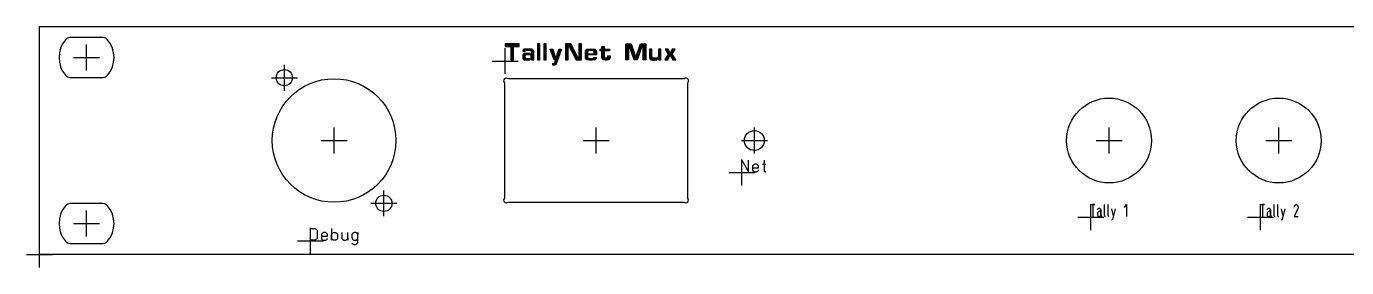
# Model space of a CAD drawing. Header units: millimetres. Extents: x -2 to 483, y -2 to 44.
# Drawn here: x -2.5 to 249.6, y -2.5 to 43.6 of the extents above; entities that cross this region are included whole.
import ezdxf

# ---------------------------------------------------------------- set-up
doc = ezdxf.new("R2010")
doc.units = ezdxf.units.MM
for name, color, linetype in [('Bezugspunkte', 1, 'CONTINUOUS'), ('Gravur', 7, 'CONTINUOUS'), ('Kontur', 7, 'CONTINUOUS')]:
    doc.layers.add(name, color=color, linetype=linetype)

msp = doc.modelspace()

# ---------------------------------------------------------------- linework, layer by layer
at = {"layer": 'Bezugspunkte', "color": 1, "linetype": 'CONTINUOUS'}
for p, q in [((9, 35.169), (9, 40.131)), ((88.949, 34.506), (88.949, 39.468)), ((6.519, 37.65), (11.481, 37.65)), ((46.771, 31.32), (46.771, 36.282)), ((86.468, 36.987), (91.43, 36.987)), ((44.29, 33.801), (49.252, 33.801)), ((56.271, 19.319), (56.271, 24.281)), ((56.271, 19.319), (56.271, 24.281)), ((56.271, 19.319), (56.271, 24.281)), ((106.285, 19.319), (106.285, 24.281)), ((136.511, 19.319), (136.511, 24.281)), ((204.241, 19.319), (204.241, 24.281)), ((236.635, 19.319), (236.635, 24.281)), ((53.79, 21.8), (58.752, 21.8)), ((53.79, 21.8), (58.752, 21.8)), ((53.79, 21.8), (58.752, 21.8)), ((103.804, 21.8), (108.766, 21.8)), ((134.03, 21.8), (138.992, 21.8)), ((201.76, 21.8), (206.722, 21.8)), ((234.154, 21.8), (239.116, 21.8)), ((134.099, 13.215), (134.099, 18.177)), ((131.618, 15.696), (136.58, 15.696)), ((65.771, 7.318), (65.771, 12.28)), ((9, 3.469), (9, 8.431)), ((63.29, 9.799), (68.252, 9.799)), ((200.754, 4.702), (200.754, 9.664)), ((233.144, 4.702), (233.144, 9.664)), ((6.519, 5.95), (11.481, 5.95)), ((51.783, 0.155), (51.783, 5.117)), ((198.273, 7.183), (203.235, 7.183)), ((230.663, 7.183), (235.625, 7.183)), ((49.302, 2.636), (54.264, 2.636)), ((-2.481, 0), (2.481, 0)), ((0, -2.481), (0, 2.481))]:
    msp.add_line(p, q, dxfattribs=at)
at = {"layer": 'Gravur', "color": 255, "linetype": 'CONTINUOUS'}
for p, q in [((91.59137, 40.244), (88.94973, 40.244)), ((88.94973, 40.244), (88.94973, 39.7788)), ((88.94973, 39.7788), (90.02134, 39.7788)), ((91.49169, 40.07786), (89.04941, 40.07786)), ((89.04941, 40.07786), (89.04941, 39.91172)), ((89.04941, 39.91172), (90.14594, 39.91172)), ((90.02134, 39.7788), (90.02134, 37.187)), ((90.14594, 39.91172), (90.14594, 37.28668)), ((90.27055, 39.94495), (90.27055, 37.28668)), ((90.39515, 37.28668), (90.39515, 39.91172)), ((90.39515, 39.91172), (91.49169, 39.91172)), ((90.51976, 37.187), (90.51976, 39.7788)), ((90.51976, 39.7788), (91.59137, 39.7788)), ((91.49169, 39.91172), (91.49169, 40.07786)), ((91.59137, 39.7788), (91.59137, 40.244)), ((92.30709, 38.94599), (92.28907, 38.84841)), ((92.28907, 38.84841), (92.73765, 38.84841)), ((92.29524, 38.08444), (92.28907, 37.98448)), ((92.28907, 37.98448), (92.28907, 37.6522)), ((92.31778, 38.18014), (92.29524, 38.08444)), ((92.34052, 39.03605), (92.30709, 38.94599)), ((92.35557, 38.26686), (92.31778, 38.18014)), ((92.38779, 39.11433), (92.34052, 39.03605)), ((92.40675, 38.34036), (92.35557, 38.26686)), ((92.36383, 37.95125), (92.37747, 38.05014)), ((92.36383, 37.78511), (92.36383, 37.95125)), ((92.37747, 38.05014), (92.40614, 38.14314)), ((92.44664, 39.17711), (92.38779, 39.11433)), ((92.40614, 38.14314), (92.4486, 38.22623)), ((92.46883, 38.39703), (92.40675, 38.34036)), ((92.41367, 38.9481), (92.44896, 39.02001)), ((92.61304, 38.9481), (92.41367, 38.9481)), ((92.51429, 39.22141), (92.44664, 39.17711)), ((92.4486, 38.22623), (92.50303, 38.29583)), ((92.44896, 39.02001), (92.4957, 39.07918)), ((92.45304, 37.89127), (92.45057, 37.7906)), ((92.47038, 37.98931), (92.45304, 37.89127)), ((92.53873, 38.43407), (92.46883, 38.39703)), ((92.50188, 38.08086), (92.47038, 37.98931)), ((92.4957, 39.07918), (92.55139, 39.12244)), ((92.54632, 38.16231), (92.50188, 38.08086)), ((92.50303, 38.29583), (92.56708, 38.34892)), ((92.58753, 39.24513), (92.51429, 39.22141)), ((92.61304, 38.44967), (92.53873, 38.43407)), ((92.60195, 38.23046), (92.54632, 38.16231)), ((92.55139, 39.12244), (92.61304, 39.14747)), ((92.56708, 38.34892), (92.63796, 38.38322)), ((92.56763, 37.86882), (92.58403, 37.9674)), ((92.56763, 37.76785), (92.56763, 37.86882)), ((92.58403, 37.9674), (92.61607, 38.05889)), ((92.66289, 39.24715), (92.58753, 39.24513)), ((92.66657, 38.28263), (92.60195, 38.23046)), ((92.61304, 39.14747), (93.08647, 39.16735)), ((92.66419, 39.00756), (92.61304, 38.9481)), ((93.04916, 38.45883), (92.61304, 38.44967)), ((92.61607, 38.05889), (92.66222, 38.13896)), ((92.63796, 38.38322), (93.46036, 38.38322)), ((92.66222, 38.13896), (92.72028, 38.20379)), ((93.11139, 39.26599), (92.66289, 39.24715)), ((92.7231, 39.05245), (92.66419, 39.00756)), ((92.73765, 38.31676), (92.66657, 38.28263)), ((92.71889, 37.97045), (92.70236, 37.88101)), ((92.70236, 37.88101), (92.70236, 37.78889)), ((92.751, 38.05202), (92.71889, 37.97045)), ((92.72028, 38.20379), (92.78749, 38.2503)), ((92.78749, 39.08101), (92.7231, 39.05245)), ((92.73765, 38.84841), (92.77205, 38.91543)), ((93.53513, 38.31676), (92.73765, 38.31676)), ((92.79681, 38.12098), (92.751, 38.05202)), ((92.77205, 38.91543), (92.81638, 38.97112)), ((92.78749, 38.2503), (93.78434, 38.2503)), ((92.85367, 38.17331), (92.79681, 38.12098)), ((92.81638, 38.97112), (92.86861, 39.0129)), ((92.91828, 38.20597), (92.85367, 38.17331)), ((92.86861, 39.0129), (92.92632, 39.03885)), ((92.98686, 38.21708), (92.91828, 38.20597)), ((92.92632, 39.03885), (92.98686, 39.04778)), ((92.98686, 39.04778), (93.68465, 39.04778)), ((93.63481, 38.21708), (92.98686, 38.21708)), ((93.48529, 38.44967), (93.04916, 38.45883)), ((93.08647, 39.16735), (93.56013, 39.16735)), ((93.56012, 39.26599), (93.11139, 39.26599)), ((93.46036, 38.38322), (93.52874, 38.37228)), ((93.63481, 38.21708), (93.48529, 38.44967)), ((93.57169, 38.43473), (93.48529, 38.44967)), ((93.52874, 38.37228), (93.59555, 38.35001)), ((93.65973, 38.31676), (93.53513, 38.31676)), ((94.00863, 39.24715), (93.56012, 39.26599)), ((93.56013, 39.16735), (94.03355, 39.14747)), ((93.65449, 38.39856), (93.57169, 38.43473)), ((93.59555, 38.35001), (93.65973, 38.31676)), ((93.78434, 38.2503), (93.63481, 38.21708)), ((93.7034, 38.20597), (93.63481, 38.21708)), ((93.73077, 38.34245), (93.65449, 38.39856)), ((93.68465, 39.04778), (93.74928, 39.03682)), ((93.768, 38.17331), (93.7034, 38.20597)), ((93.79788, 38.26836), (93.73077, 38.34245)), ((93.74928, 39.03682), (93.80954, 39.0038)), ((93.82486, 38.12098), (93.768, 38.17331)), ((93.85345, 38.17888), (93.79788, 38.26836)), ((93.80954, 39.0038), (93.86126, 38.95098)), ((93.87067, 38.05202), (93.82486, 38.12098)), ((93.89553, 38.07716), (93.85345, 38.17888)), ((93.86126, 38.95098), (93.90088, 38.88201)), ((93.90278, 37.97045), (93.87067, 38.05202)), ((93.94865, 39.03682), (93.88402, 39.04778)), ((93.88402, 39.04778), (93.93123, 39.01729)), ((93.92266, 37.96677), (93.89553, 38.07716)), ((93.90088, 38.88201), (93.92565, 38.80167)), ((93.91932, 37.88101), (93.90278, 37.97045)), ((93.91932, 37.78889), (93.91932, 37.88101)), ((93.93387, 37.85157), (93.92266, 37.96677)), ((93.92565, 38.80167), (93.93387, 38.7155)), ((93.93123, 39.01729), (93.97192, 38.97316)), ((93.93387, 38.7155), (93.93387, 37.85157)), ((94.00891, 39.0038), (93.94865, 39.03682)), ((93.97192, 38.97316), (94.00392, 38.91775)), ((94.00392, 38.91775), (94.02553, 38.85402)), ((94.08312, 39.2322), (94.00863, 39.24715)), ((94.06063, 38.95098), (94.00891, 39.0038)), ((94.02553, 38.85402), (94.03558, 38.78538)), ((94.03355, 39.14747), (94.09421, 39.10873)), ((94.03558, 38.78538), (94.03355, 38.7155)), ((94.03355, 38.7155), (94.03355, 37.28668)), ((94.10025, 38.88201), (94.06063, 38.95098)), ((94.15413, 39.19868), (94.08312, 39.2322)), ((94.09421, 39.10873), (94.14811, 39.05509)), ((94.12502, 38.80167), (94.10025, 38.88201)), ((94.13324, 38.7155), (94.12502, 38.80167)), ((94.13324, 37.28668), (94.13324, 38.7155)), ((94.14811, 39.05509), (94.19322, 38.98856)), ((94.21908, 39.1478), (94.15413, 39.19868)), ((94.19322, 38.98856), (94.22782, 38.91166)), ((94.2756, 39.0814), (94.21908, 39.1478)), ((94.22782, 38.91166), (94.25062, 38.82729)), ((94.25062, 38.82729), (94.26076, 38.73864)), ((94.26076, 38.73864), (94.25784, 38.64904)), ((94.25784, 38.64904), (94.25784, 37.28668)), ((94.32165, 39.00192), (94.2756, 39.0814)), ((94.35555, 38.91222), (94.32165, 39.00192)), ((94.37606, 38.81558), (94.35555, 38.91222)), ((94.38245, 38.7155), (94.37606, 38.81558)), ((94.38245, 37.187), (94.38245, 38.7155)), ((95.57865, 40.244), (95.13007, 40.244)), ((95.13007, 40.244), (95.13007, 37.187)), ((95.22975, 37.28668), (95.22975, 40.14432)), ((95.22975, 40.14432), (95.47896, 40.14432)), ((95.35436, 40.14432), (95.35436, 37.28668)), ((95.47896, 40.14432), (95.47896, 37.28668)), ((95.57865, 37.187), (95.57865, 40.244)), ((96.77415, 40.244), (96.32557, 40.244)), ((96.32557, 40.244), (96.32557, 37.187)), ((96.42525, 37.28668), (96.42525, 40.14432)), ((96.42525, 40.14432), (96.67446, 40.14432)), ((96.54986, 40.14432), (96.54986, 37.28668)), ((96.67446, 40.14432), (96.67446, 37.28668)), ((96.77415, 37.187), (96.77415, 40.244)), ((98.2687, 37.187), (97.52107, 39.24715)), ((97.52107, 39.24715), (98.04441, 39.24715)), ((97.94473, 39.1807), (97.64567, 39.1807)), ((97.64567, 39.1807), (98.31855, 37.25346)), ((97.82012, 39.08101), (98.41823, 37.31991)), ((98.51792, 37.31991), (97.94473, 39.1807)), ((98.04441, 39.24715), (98.6176, 37.31991)), ((99.41508, 39.14747), (98.59268, 36.82149)), ((98.6176, 37.31991), (99.19079, 39.24715)), ((98.64252, 36.58889), (99.53968, 39.1807)), ((98.69236, 37.25346), (99.26555, 39.14747)), ((99.71413, 39.24715), (98.74221, 36.55566)), ((99.19079, 39.24715), (99.71413, 39.24715)), ((99.26555, 39.14747), (99.41508, 39.14747)), ((99.53968, 39.1807), (99.71413, 39.24715)), ((101.48284, 40.244), (100.46107, 40.244)), ((100.46107, 40.244), (100.46107, 37.187)), ((101.40807, 40.07786), (100.58567, 40.07786)), ((100.58567, 40.07786), (100.58567, 37.28668)), ((100.71028, 40.04463), (100.71028, 37.28668)), ((100.83489, 37.28668), (100.83489, 39.91172)), ((100.83489, 39.91172), (101.2087, 39.91172)), ((100.95949, 37.187), (100.95949, 39.7788)), ((100.95949, 39.7788), (101.13394, 39.7788)), ((101.13394, 39.7788), (102.47968, 37.187)), ((101.2087, 39.91172), (102.57937, 37.31991)), ((102.75382, 37.31991), (101.30839, 39.97817)), ((101.30839, 39.97817), (102.75382, 37.31991)), ((102.77874, 37.48605), (101.40807, 40.07786)), ((102.82858, 37.6522), (101.48284, 40.244)), ((103.50145, 40.244), (103.00303, 40.244)), ((103.00303, 40.244), (103.00303, 37.6522)), ((103.37685, 40.14432), (103.12764, 40.14432)), ((103.12764, 40.14432), (103.12764, 37.48605)), ((103.25224, 37.31991), (103.25224, 40.07786)), ((103.25224, 40.07786), (103.25224, 37.31991)), ((103.37685, 37.31991), (103.37685, 40.14432)), ((103.50145, 37.187), (103.50145, 40.244)), ((104.23967, 38.40543), (104.24857, 38.78196)), ((104.23967, 38.02872), (104.23967, 38.40543)), ((104.24857, 37.6522), (104.23967, 38.02872)), ((104.24857, 38.78196), (104.26041, 38.8836)), ((104.26041, 38.8836), (104.28792, 38.9797)), ((104.28792, 38.9797), (104.32987, 39.06602)), ((104.32987, 39.06602), (104.38442, 39.13875)), ((104.34825, 38.7155), (104.35543, 38.80599)), ((104.34825, 37.75188), (104.34825, 38.7155)), ((104.35543, 38.80599), (104.37557, 38.89293)), ((104.37557, 38.89293), (104.40792, 38.97305)), ((104.38442, 39.13875), (104.44916, 39.19469)), ((104.40792, 38.97305), (104.45127, 39.04333)), ((104.44956, 38.73751), (104.44794, 38.64904)), ((104.44794, 38.64904), (104.44794, 37.71865)), ((104.44916, 39.19469), (104.52123, 39.23136)), ((104.46425, 38.8238), (104.44956, 38.73751)), ((104.45127, 39.04333), (104.50398, 39.10113)), ((104.49141, 38.90454), (104.46425, 38.8238)), ((104.52999, 38.97654), (104.49141, 38.90454)), ((104.50398, 39.10113), (104.56407, 39.14427)), ((104.52123, 39.23136), (104.59746, 39.24715)), ((104.57846, 39.03699), (104.52999, 38.97654)), ((104.54867, 38.73133), (104.54762, 38.64904)), ((104.54762, 38.64904), (104.54762, 38.28353)), ((104.54762, 38.28353), (104.64731, 38.38322)), ((104.64731, 38.38322), (104.54762, 38.21708)), ((104.54762, 38.21708), (104.54762, 37.71865)), ((104.56352, 38.81122), (104.54867, 38.73133)), ((104.59141, 38.88464), (104.56352, 38.81122)), ((104.56407, 39.14427), (104.62928, 39.17113)), ((104.63492, 39.0835), (104.57846, 39.03699)), ((104.63093, 38.94787), (104.59141, 38.88464)), ((104.59746, 39.24715), (104.94609, 39.27462)), ((104.62928, 39.17113), (104.69715, 39.1807)), ((104.68006, 38.99769), (104.63093, 38.94787)), ((104.69715, 39.11424), (104.63492, 39.0835)), ((104.66194, 38.75409), (104.64731, 38.68227)), ((104.64731, 38.68227), (104.64731, 38.38322)), ((104.64731, 38.38322), (105.89337, 38.38322)), ((104.64731, 38.28353), (105.99305, 38.28353)), ((106.34195, 38.18385), (104.64731, 38.18385)), ((104.64731, 38.18385), (104.64731, 37.81834)), ((104.64731, 37.81834), (104.65965, 37.73486)), ((104.6883, 38.81967), (104.66194, 38.75409)), ((104.73632, 39.03157), (104.68006, 38.99769)), ((104.72506, 38.87568), (104.6883, 38.81967)), ((104.69715, 39.1807), (105.02747, 39.19839)), ((104.98953, 39.14651), (104.69715, 39.11424)), ((104.77031, 38.91923), (104.72506, 38.87568)), ((104.79683, 39.04778), (104.73632, 39.03157)), ((104.82176, 38.9481), (104.77031, 38.91923)), ((104.9906, 39.07715), (104.79683, 39.04778)), ((104.9998, 38.99023), (104.82176, 38.9481)), ((104.94609, 39.27462), (105.29526, 39.28378)), ((105.2828, 39.15728), (104.98953, 39.14651)), ((105.18529, 39.09186), (104.9906, 39.07715)), ((105.17992, 39.01138), (104.9998, 38.99023)), ((105.02747, 39.19839), (105.35805, 39.19875)), ((105.36075, 39.01138), (105.17992, 39.01138)), ((105.3803, 39.09186), (105.18529, 39.09186)), ((105.57607, 39.14651), (105.2828, 39.15728)), ((105.29526, 39.28378), (105.64443, 39.27462)), ((105.35805, 39.19875), (105.68839, 39.18177)), ((105.54088, 38.99023), (105.36075, 39.01138)), ((105.575, 39.07715), (105.3803, 39.09186)), ((105.71892, 38.9481), (105.54088, 38.99023)), ((105.76876, 39.04778), (105.575, 39.07715)), ((105.86845, 39.11424), (105.57607, 39.14651)), ((105.64443, 39.27462), (105.99305, 39.24715)), ((105.68839, 39.18177), (106.01797, 39.14747)), ((105.77617, 38.91894), (105.71892, 38.9481)), ((105.82978, 39.0143), (105.76876, 39.04778)), ((105.82542, 38.87032), (105.77617, 38.91894)), ((105.86304, 38.80582), (105.82542, 38.87032)), ((105.88468, 38.9655), (105.82978, 39.0143)), ((105.88626, 38.7302), (105.86304, 38.80582)), ((105.92926, 39.09327), (105.86845, 39.11424)), ((105.93134, 38.90329), (105.88468, 38.9655)), ((105.89337, 38.64904), (105.88626, 38.7302)), ((105.89337, 38.38322), (105.89337, 38.64904)), ((105.98538, 39.05564), (105.92926, 39.09327)), ((105.96794, 38.83008), (105.93134, 38.90329)), ((105.99305, 38.74873), (105.96794, 38.83008)), ((106.03426, 39.00304), (105.98538, 39.05564)), ((105.99305, 39.24715), (106.06928, 39.23136)), ((105.99305, 38.28353), (105.99305, 38.74873)), ((106.01797, 39.14747), (106.08008, 39.10554)), ((106.07371, 38.93786), (106.03426, 39.00304)), ((106.06928, 39.23136), (106.14136, 39.19469)), ((106.10193, 38.86304), (106.07371, 38.93786)), ((106.08008, 39.10554), (106.13476, 39.0481)), ((106.11766, 38.78196), (106.10193, 38.86304)), ((106.11766, 38.2503), (106.11766, 38.78196)), ((106.24226, 38.2503), (106.11766, 38.2503)), ((106.13476, 39.0481), (106.17986, 38.9774)), ((106.14136, 39.19469), (106.2061, 39.13875)), ((106.17986, 38.9774), (106.21362, 38.89623)), ((106.2061, 39.13875), (106.26065, 39.06602)), ((106.21362, 38.89623), (106.23469, 38.80777)), ((106.23469, 38.80777), (106.24226, 38.7155)), ((106.24226, 38.7155), (106.24226, 38.2503)), ((106.26065, 39.06602), (106.3026, 38.9797)), ((106.3026, 38.9797), (106.3301, 38.8836)), ((106.3301, 38.8836), (106.34195, 38.78196)), ((106.34195, 38.78196), (106.34195, 38.18385)), ((107.08957, 38.91487), (107.08957, 39.24715)), ((107.08957, 39.24715), (107.38862, 39.24715)), ((107.38862, 38.91487), (107.08957, 38.91487)), ((107.16433, 39.01455), (107.16433, 39.14747)), ((107.16433, 39.14747), (108.78421, 39.14747)), ((107.73752, 39.01455), (107.16433, 39.01455)), ((107.38862, 39.24715), (107.38862, 39.7788)), ((107.38862, 39.7788), (107.8372, 39.7788)), ((107.38862, 37.71865), (107.38862, 38.91487)), ((107.51323, 37.75188), (107.51323, 39.67912)), ((107.51323, 39.67912), (107.73752, 39.67912)), ((107.63783, 37.85157), (107.63755, 37.76061)), ((107.63783, 39.67912), (107.63783, 37.85157)), ((107.73752, 39.67912), (107.73752, 39.01455)), ((108.78421, 39.01455), (107.73752, 39.01455)), ((107.73752, 39.01455), (107.73752, 37.88479)), ((107.73752, 37.88479), (107.74562, 37.79174)), ((107.8372, 39.7788), (107.8372, 39.24715)), ((107.8372, 39.24715), (108.88389, 39.24715)), ((108.88389, 38.91487), (107.8372, 38.91487)), ((107.8372, 38.91487), (107.8372, 37.98448)), ((107.8372, 37.98448), (107.84373, 37.89059)), ((107.84373, 37.89059), (107.86688, 37.80148)), ((108.50532, 37.80148), (108.52847, 37.89059)), ((108.52847, 37.89059), (108.535, 37.98448)), ((108.6596, 37.88479), (108.535, 37.98448)), ((108.535, 37.98448), (108.98358, 37.98448)), ((108.64481, 37.7924), (108.6596, 37.88479)), ((108.77616, 37.78849), (108.78421, 37.88479)), ((108.78421, 39.14747), (108.78421, 39.01455)), ((108.78421, 37.88479), (108.90882, 37.88479)), ((108.88389, 39.24715), (108.88389, 38.91487)), ((108.90882, 37.88479), (108.90303, 37.77516)), ((108.98358, 37.98448), (108.98358, 37.71865)), ((111.97357, 37.186), (111.97357, 40.243)), ((111.97357, 40.243), (112.99534, 40.243)), ((112.89565, 40.07686), (112.09817, 40.07686)), ((112.09817, 40.07686), (112.09817, 37.28568)), ((112.34739, 39.81103), (112.17294, 39.94395)), ((112.17294, 39.94395), (112.79597, 39.94395)), ((112.22278, 39.7778), (112.22278, 37.25246)), ((112.34739, 37.25246), (112.34739, 39.81103)), ((112.69628, 39.7778), (112.47199, 39.7778)), ((112.47199, 39.7778), (112.47199, 37.186)), ((113.56852, 37.186), (112.69628, 39.7778)), ((112.79597, 39.94395), (113.66821, 37.35214)), ((113.76789, 37.51828), (112.89565, 40.07686)), ((112.99534, 40.243), (113.86758, 37.68442)), ((113.86758, 37.68442), (114.73982, 40.243)), ((114.81458, 40.07686), (113.96726, 37.51828)), ((114.06695, 37.35214), (114.91427, 39.91072)), ((115.03887, 39.7778), (114.16663, 37.186)), ((114.73982, 40.243), (115.76159, 40.243)), ((115.63698, 40.07686), (114.81458, 40.07686)), ((114.91427, 39.91072), (115.38777, 39.91072)), ((115.26317, 39.7778), (115.03887, 39.7778)), ((115.26317, 37.186), (115.26317, 39.7778)), ((115.38777, 39.91072), (115.38777, 37.31891)), ((115.51238, 37.31891), (115.51238, 39.97717)), ((115.51238, 39.97717), (115.51238, 37.31891)), ((115.63698, 37.31891), (115.63698, 40.07686)), ((115.76159, 40.243), (115.76159, 37.186)), ((116.9574, 39.24615), (116.50882, 39.24615)), ((116.50882, 39.24615), (116.50882, 37.71765)), ((116.6085, 37.71765), (116.6085, 39.1797)), ((116.6085, 39.1797), (116.73311, 39.1797)), ((116.73311, 39.1797), (116.73311, 37.78411)), ((116.85771, 39.1797), (116.9574, 39.24615)), ((116.85771, 37.85057), (116.85771, 39.1797)), ((116.86472, 37.76651), (116.85771, 37.85057)), ((116.9574, 37.98348), (116.9574, 39.24615)), ((116.96603, 37.8926), (116.9574, 37.98348)), ((116.98845, 37.80602), (116.96603, 37.8926)), ((118.18853, 37.83414), (118.10377, 37.58474)), ((118.19483, 37.8926), (118.17241, 37.80602)), ((118.17778, 37.69896), (118.19878, 37.82312)), ((118.26336, 38.08912), (118.18853, 37.83414)), ((118.20346, 37.98348), (118.19483, 37.8926)), ((118.19878, 37.82312), (118.20346, 37.95025)), ((118.65204, 39.24615), (118.20346, 39.24615)), ((118.20346, 39.24615), (118.20346, 37.98348)), ((118.20346, 37.95025), (118.20346, 37.186)), ((118.32807, 38.34899), (118.26336, 38.08912)), ((118.55236, 39.14647), (118.32807, 39.14647)), ((118.32807, 39.14647), (118.32807, 37.28568)), ((118.32807, 37.28568), (118.32807, 38.34899)), ((118.45267, 39.11324), (118.45267, 37.28568)), ((118.55236, 37.28568), (118.55236, 39.14647)), ((118.65204, 37.186), (118.65204, 39.24615)), ((120.07219, 38.31576), (119.39932, 37.186)), ((120.04727, 39.24615), (119.47408, 39.24615)), ((119.47408, 39.24615), (120.07219, 38.31576)), ((119.57377, 37.28568), (120.1968, 38.31576)), ((120.1968, 38.31576), (119.64853, 39.1797)), ((119.64853, 39.1797), (119.94758, 39.1797)), ((120.3214, 38.31576), (119.77314, 37.35214)), ((119.82298, 39.11324), (120.3214, 38.31576)), ((120.37124, 38.21608), (119.87282, 37.28568)), ((119.94758, 39.1797), (120.39617, 38.41545)), ((119.97251, 37.186), (120.44601, 38.11639)), ((120.44601, 38.51513), (120.04727, 39.24615)), ((120.3214, 38.31576), (120.62046, 38.31576)), ((120.62046, 38.31576), (120.3214, 38.31576)), ((120.52077, 38.21608), (120.37124, 38.21608)), ((120.39617, 38.41545), (120.52077, 38.41545)), ((120.84475, 39.24615), (120.44601, 38.51513)), ((120.44601, 38.11639), (120.91951, 37.186)), ((120.52077, 38.41545), (120.91951, 39.14647)), ((120.99427, 37.28568), (120.52077, 38.21608)), ((121.06904, 39.14647), (120.62046, 38.31576)), ((120.62046, 38.31576), (121.1438, 37.28568)), ((120.6703, 38.38222), (121.06904, 39.14647)), ((121.29333, 37.28568), (120.6703, 38.38222)), ((121.21857, 39.14647), (120.72014, 38.31576)), ((120.72014, 38.31576), (121.29333, 37.28568)), ((120.81983, 38.31576), (121.41793, 39.24615)), ((121.4927, 37.186), (120.81983, 38.31576)), ((121.41793, 39.24615), (120.84475, 39.24615)), ((120.91951, 39.14647), (121.21857, 39.14647)), ((90.14594, 37.28668), (90.02134, 37.187)), ((90.02134, 37.187), (90.51976, 37.187)), ((90.27055, 37.28668), (90.39515, 37.28668)), ((92.28907, 37.6522), (92.29524, 37.55223)), ((92.29524, 37.55223), (92.31778, 37.45654)), ((92.31778, 37.45654), (92.35557, 37.36981)), ((92.35557, 37.36981), (92.40675, 37.29631)), ((92.3627, 37.68711), (92.36383, 37.78511)), ((92.37553, 37.59061), (92.3627, 37.68711)), ((92.40187, 37.49911), (92.37553, 37.59061)), ((92.44075, 37.41593), (92.40187, 37.49911)), ((92.40675, 37.29631), (92.46883, 37.23965)), ((92.49077, 37.34411), (92.44075, 37.41593)), ((92.45057, 37.7906), (92.46304, 37.69126)), ((92.46304, 37.69126), (92.48998, 37.59716)), ((92.46883, 37.23965), (92.53873, 37.2026)), ((92.48998, 37.59716), (92.53033, 37.512)), ((92.5501, 37.28625), (92.49077, 37.34411)), ((92.53033, 37.512), (92.58248, 37.43913)), ((92.53873, 37.2026), (92.61304, 37.187)), ((92.61658, 37.24445), (92.5501, 37.28625)), ((92.58403, 37.66927), (92.56763, 37.76785)), ((92.58248, 37.43913), (92.6444, 37.38143)), ((92.61607, 37.57778), (92.58403, 37.66927)), ((92.61304, 37.187), (93.04916, 37.17784)), ((92.66222, 37.49772), (92.61607, 37.57778)), ((92.68781, 37.22023), (92.61658, 37.24445)), ((92.6444, 37.38143), (92.71365, 37.34116)), ((92.72028, 37.43289), (92.66222, 37.49772)), ((93.46036, 37.22023), (92.68781, 37.22023)), ((92.70236, 37.78889), (92.71889, 37.69945)), ((92.71365, 37.34116), (92.78749, 37.31991)), ((92.71889, 37.69945), (92.751, 37.61788)), ((92.78749, 37.38637), (92.72028, 37.43289)), ((92.751, 37.61788), (92.79681, 37.54893)), ((93.63481, 37.38637), (92.78749, 37.38637)), ((92.78749, 37.31991), (93.46036, 37.31991)), ((92.79681, 37.54893), (92.85367, 37.4966)), ((92.85367, 37.4966), (92.91828, 37.46393)), ((92.91828, 37.46393), (92.98686, 37.45283)), ((92.98686, 37.45283), (93.63481, 37.45283)), ((93.04916, 37.17784), (93.48529, 37.187)), ((93.46036, 37.31991), (93.52131, 37.32729)), ((93.58497, 37.28668), (93.46036, 37.22023)), ((93.48529, 37.187), (93.57169, 37.20195)), ((93.52131, 37.32729), (93.58014, 37.34971)), ((93.57169, 37.20195), (93.65449, 37.23811)), ((93.58014, 37.34971), (93.63481, 37.38637)), ((93.68465, 37.35314), (93.58497, 37.28668)), ((93.63481, 37.45283), (93.7034, 37.46393)), ((93.65449, 37.23811), (93.73077, 37.29422)), ((93.74992, 37.40797), (93.68465, 37.35314)), ((93.7034, 37.46393), (93.768, 37.4966)), ((93.73077, 37.29422), (93.79788, 37.36832)), ((93.80849, 37.4749), (93.74992, 37.40797)), ((93.768, 37.4966), (93.82486, 37.54893)), ((93.79788, 37.36832), (93.85345, 37.45779)), ((93.8591, 37.55251), (93.80849, 37.4749)), ((93.82486, 37.54893), (93.87067, 37.61788)), ((93.85345, 37.45779), (93.89553, 37.55951)), ((93.89128, 37.62565), (93.8591, 37.55251)), ((93.87067, 37.61788), (93.90278, 37.69945)), ((93.91633, 37.7036), (93.89128, 37.62565)), ((93.89553, 37.55951), (93.92266, 37.66991)), ((93.90278, 37.69945), (93.91932, 37.78889)), ((93.93387, 37.78511), (93.91633, 37.7036)), ((93.92266, 37.66991), (93.93387, 37.78511)), ((94.03355, 37.78511), (93.93387, 37.78511)), ((93.93387, 37.78511), (93.93387, 37.187)), ((93.93387, 37.187), (94.38245, 37.187)), ((94.03355, 37.28668), (94.03355, 37.78511)), ((94.25784, 37.28668), (94.13324, 37.28668)), ((95.13007, 37.187), (95.57865, 37.187)), ((95.35436, 37.28668), (95.22975, 37.28668)), ((95.47896, 37.28668), (95.57865, 37.187)), ((96.32557, 37.187), (96.77415, 37.187)), ((96.54986, 37.28668), (96.42525, 37.28668)), ((96.67446, 37.28668), (96.77415, 37.187)), ((98.04441, 36.19015), (98.04441, 36.52243)), ((98.04441, 36.52243), (98.1441, 36.52243)), ((98.34347, 36.19015), (98.04441, 36.19015)), ((98.20504, 36.40264), (98.11918, 36.38952)), ((98.11918, 36.38952), (98.11918, 36.28984)), ((98.11918, 36.28984), (98.2687, 36.28984)), ((98.1441, 36.52243), (98.21301, 36.53361)), ((98.2882, 36.43405), (98.20504, 36.40264)), ((98.21301, 36.53361), (98.27901, 36.56226)), ((98.56776, 37.187), (98.2687, 37.187)), ((98.2687, 36.28984), (98.34456, 36.29919)), ((98.27901, 36.56226), (98.33964, 36.60734)), ((98.36647, 36.48293), (98.2882, 36.43405)), ((98.31855, 37.25346), (98.69236, 37.25346)), ((98.33964, 36.60734), (98.39262, 36.66714)), ((98.4274, 36.20614), (98.34347, 36.19015)), ((98.34456, 36.29919), (98.41795, 36.32643)), ((98.4378, 36.548), (98.36647, 36.48293)), ((98.39262, 36.66714), (98.43598, 36.73942)), ((98.41795, 36.32643), (98.48652, 36.37068)), ((98.41823, 37.31991), (98.51792, 37.31991)), ((98.50771, 36.24235), (98.4274, 36.20614)), ((98.43598, 36.73942), (98.46807, 36.82149)), ((98.50032, 36.62756), (98.4378, 36.548)), ((98.46807, 36.82149), (98.56776, 37.187)), ((98.48652, 36.37068), (98.54807, 36.43053)), ((98.5524, 36.71953), (98.50032, 36.62756)), ((98.58169, 36.29756), (98.50771, 36.24235)), ((98.54807, 36.43053), (98.60063, 36.50405)), ((98.59268, 36.82149), (98.5524, 36.71953)), ((98.64684, 36.36989), (98.58169, 36.29756)), ((98.60063, 36.50405), (98.64252, 36.58889)), ((98.70096, 36.45691), (98.64684, 36.36989)), ((98.74221, 36.55566), (98.70096, 36.45691)), ((100.58567, 37.28668), (100.46107, 37.187)), ((100.46107, 37.187), (100.95949, 37.187)), ((100.71028, 37.28668), (100.83489, 37.28668)), ((102.47968, 37.187), (103.50145, 37.187)), ((102.57937, 37.31991), (102.75382, 37.31991)), ((102.75382, 37.31991), (103.25224, 37.31991)), ((103.12764, 37.48605), (102.77874, 37.48605)), ((103.00303, 37.6522), (102.82858, 37.6522)), ((103.25224, 37.31991), (103.37685, 37.31991)), ((104.26041, 37.55056), (104.24857, 37.6522)), ((104.28792, 37.45446), (104.26041, 37.55056)), ((104.32987, 37.36814), (104.28792, 37.45446)), ((104.38442, 37.2954), (104.32987, 37.36814)), ((104.35244, 37.6574), (104.34825, 37.75188)), ((104.37047, 37.56586), (104.35244, 37.6574)), ((104.40162, 37.48082), (104.37047, 37.56586)), ((104.44916, 37.23947), (104.38442, 37.2954)), ((104.4447, 37.4056), (104.40162, 37.48082)), ((104.49802, 37.34312), (104.4447, 37.4056)), ((104.44794, 37.71865), (104.45809, 37.63153)), ((104.52123, 37.20279), (104.44916, 37.23947)), ((104.45809, 37.63153), (104.48167, 37.54916)), ((104.48167, 37.54916), (104.51763, 37.47517)), ((104.5595, 37.29582), (104.49802, 37.34312)), ((104.51763, 37.47517), (104.56438, 37.41283)), ((104.59746, 37.187), (104.52123, 37.20279)), ((104.54762, 37.71865), (104.55671, 37.64127)), ((104.55671, 37.64127), (104.57856, 37.56856)), ((104.62675, 37.26554), (104.5595, 37.29582)), ((104.56438, 37.41283), (104.61987, 37.36488)), ((104.57856, 37.56856), (104.61207, 37.50423)), ((105.06258, 37.16746), (104.59746, 37.187)), ((104.61207, 37.50423), (104.65554, 37.45154)), ((104.61987, 37.36488), (104.68165, 37.33345)), ((104.69715, 37.25346), (104.62675, 37.26554)), ((104.65554, 37.45154), (104.70676, 37.41317)), ((104.65965, 37.73486), (104.68631, 37.65755)), ((104.68165, 37.33345), (104.74699, 37.31991)), ((104.68631, 37.65755), (104.7258, 37.59071)), ((105.00842, 37.22893), (104.69715, 37.25346)), ((104.70676, 37.41317), (104.76312, 37.39107)), ((104.7258, 37.59071), (104.77593, 37.53806)), ((104.74699, 37.31991), (105.1207, 37.29898)), ((104.76312, 37.39107), (104.82176, 37.38637)), ((104.77593, 37.53806), (104.83391, 37.50251)), ((104.82176, 37.38637), (105.12076, 37.37381)), ((104.83391, 37.50251), (104.89652, 37.48605)), ((104.89652, 37.48605), (105.15396, 37.47164)), ((105.32018, 37.22075), (105.00842, 37.22893)), ((105.52793, 37.16746), (105.06258, 37.16746)), ((105.1207, 37.29898), (105.49474, 37.29898)), ((105.12076, 37.37381), (105.41991, 37.37381)), ((105.15396, 37.47164), (105.41163, 37.47164)), ((105.63194, 37.22893), (105.32018, 37.22075)), ((105.41163, 37.47164), (105.66908, 37.48605)), ((105.41991, 37.37381), (105.71892, 37.38637)), ((105.49474, 37.29898), (105.86845, 37.31991)), ((105.99305, 37.187), (105.52793, 37.16746)), ((105.94321, 37.25346), (105.63194, 37.22893)), ((105.66908, 37.48605), (105.72865, 37.49866)), ((105.71892, 37.38637), (105.78492, 37.4038)), ((105.72865, 37.49866), (105.78533, 37.52615)), ((105.78492, 37.4038), (105.84737, 37.43717)), ((105.78533, 37.52615), (105.83705, 37.56753)), ((105.83705, 37.56753), (105.88191, 37.62127)), ((105.84737, 37.43717), (105.90413, 37.48534)), ((105.86845, 37.31991), (105.93594, 37.34685)), ((105.88191, 37.62127), (105.91829, 37.68542)), ((105.90413, 37.48534), (105.95325, 37.54664)), ((106.11766, 37.61897), (105.91829, 37.68542)), ((105.91829, 37.68542), (106.34195, 37.68542)), ((105.93594, 37.34685), (105.99736, 37.39286)), ((106.01232, 37.27771), (105.94321, 37.25346)), ((105.95325, 37.54664), (105.99305, 37.61897)), ((105.99305, 37.61897), (106.24226, 37.61897)), ((106.06928, 37.20279), (105.99305, 37.187)), ((105.99736, 37.39286), (106.04972, 37.45569)), ((106.07664, 37.31927), (106.01232, 37.27771)), ((106.04972, 37.45569), (106.09048, 37.53231)), ((106.14136, 37.23947), (106.06928, 37.20279)), ((106.13375, 37.37656), (106.07664, 37.31927)), ((106.09048, 37.53231), (106.11766, 37.61897)), ((106.18151, 37.44744), (106.13375, 37.37656)), ((106.2061, 37.2954), (106.14136, 37.23947)), ((106.21814, 37.52927), (106.18151, 37.44744)), ((106.26065, 37.36814), (106.2061, 37.2954)), ((106.24226, 37.61897), (106.21814, 37.52927)), ((106.3026, 37.45446), (106.26065, 37.36814)), ((106.3301, 37.55056), (106.3026, 37.45446)), ((106.34195, 37.6522), (106.3301, 37.55056)), ((106.34195, 37.68542), (106.34195, 37.6522)), ((107.39501, 37.61857), (107.38862, 37.71865)), ((107.41552, 37.52193), (107.39501, 37.61857)), ((107.44942, 37.43224), (107.41552, 37.52193)), ((107.49547, 37.35275), (107.44942, 37.43224)), ((107.55199, 37.28636), (107.49547, 37.35275)), ((107.52124, 37.65765), (107.51323, 37.75188)), ((107.54304, 37.56737), (107.52124, 37.65765)), ((107.57777, 37.48461), (107.54304, 37.56737)), ((107.61694, 37.23547), (107.55199, 37.28636)), ((107.62406, 37.4126), (107.57777, 37.48461)), ((107.68795, 37.20195), (107.61694, 37.23547)), ((107.68009, 37.35418), (107.62406, 37.4126)), ((107.63755, 37.76061), (107.65231, 37.67181)), ((107.65231, 37.67181), (107.6814, 37.58953)), ((107.74366, 37.31166), (107.68009, 37.35418)), ((107.6814, 37.58953), (107.72337, 37.51784)), ((107.76244, 37.187), (107.68795, 37.20195)), ((107.72337, 37.51784), (107.77618, 37.46025)), ((107.81228, 37.28668), (107.74366, 37.31166)), ((107.74562, 37.79174), (107.76953, 37.70366)), ((108.04483, 37.17514), (107.76244, 37.187)), ((107.76953, 37.70366), (107.80797, 37.62525)), ((107.77618, 37.46025), (107.8372, 37.4196)), ((107.80797, 37.62525), (107.85888, 37.5607)), ((108.04473, 37.26715), (107.81228, 37.28668)), ((107.8372, 37.4196), (107.9801, 37.37841)), ((107.85888, 37.5607), (107.91955, 37.51346)), ((107.86688, 37.80148), (107.9053, 37.72232)), ((107.9053, 37.72232), (107.95677, 37.65765)), ((107.91955, 37.51346), (107.98673, 37.48605)), ((107.95677, 37.65765), (108.01833, 37.61124)), ((107.9801, 37.37841), (108.12546, 37.3577)), ((107.98673, 37.48605), (108.10539, 37.46637)), ((108.01833, 37.61124), (108.08642, 37.58574)), ((108.27763, 37.26715), (108.04473, 37.26715)), ((108.32737, 37.17514), (108.04483, 37.17514)), ((108.08642, 37.58574), (108.1861, 37.57737)), ((108.10539, 37.46637), (108.22495, 37.46538)), ((108.12546, 37.3577), (108.27166, 37.3577)), ((108.1861, 37.57737), (108.28579, 37.58574)), ((108.22495, 37.46538), (108.34378, 37.4831)), ((108.27166, 37.3577), (108.41703, 37.37841)), ((108.51008, 37.28668), (108.27763, 37.26715)), ((108.28579, 37.58574), (108.35387, 37.61124)), ((108.60976, 37.187), (108.32737, 37.17514)), ((108.34378, 37.4831), (108.46023, 37.51928)), ((108.35387, 37.61124), (108.41543, 37.65765)), ((108.41543, 37.65765), (108.46691, 37.72232)), ((108.41703, 37.37841), (108.55992, 37.4196)), ((108.46023, 37.51928), (108.5216, 37.56651)), ((108.46691, 37.72232), (108.50532, 37.80148)), ((108.59106, 37.3072), (108.51008, 37.28668)), ((108.5216, 37.56651), (108.57427, 37.62971)), ((108.55992, 37.4196), (108.62228, 37.46934)), ((108.57427, 37.62971), (108.61595, 37.70611)), ((108.66775, 37.34749), (108.59106, 37.3072)), ((108.68385, 37.20307), (108.60976, 37.187)), ((108.61595, 37.70611), (108.64481, 37.7924)), ((108.62228, 37.46934), (108.67676, 37.53347)), ((108.73746, 37.40614), (108.66775, 37.34749)), ((108.67676, 37.53347), (108.72151, 37.60981)), ((108.7544, 37.23728), (108.68385, 37.20307)), ((108.72151, 37.60981), (108.75502, 37.69579)), ((108.79775, 37.48108), (108.73746, 37.40614)), ((108.81892, 37.28842), (108.7544, 37.23728)), ((108.75502, 37.69579), (108.77616, 37.78849)), ((108.8465, 37.5697), (108.79775, 37.48108)), ((108.87516, 37.35471), (108.81892, 37.28842)), ((108.88201, 37.66889), (108.8465, 37.5697)), ((108.92115, 37.43382), (108.87516, 37.35471)), ((108.90303, 37.77516), (108.88201, 37.66889)), ((108.95527, 37.52297), (108.92115, 37.43382)), ((108.97632, 37.61903), (108.95527, 37.52297)), ((108.98358, 37.71865), (108.97632, 37.61903)), ((112.09817, 37.28568), (111.97357, 37.186)), ((112.47199, 37.186), (111.97357, 37.186)), ((112.22278, 37.25246), (112.34739, 37.25246)), ((114.16663, 37.186), (113.56852, 37.186)), ((113.66821, 37.35214), (114.06695, 37.35214)), ((113.96726, 37.51828), (113.76789, 37.51828)), ((115.76159, 37.186), (115.26317, 37.186)), ((115.38777, 37.31891), (115.51238, 37.31891)), ((115.51238, 37.31891), (115.63698, 37.31891)), ((116.50882, 37.71765), (116.5152, 37.61757)), ((116.5152, 37.61757), (116.53572, 37.52093)), ((116.53572, 37.52093), (116.56962, 37.43124)), ((116.56962, 37.43124), (116.61567, 37.35175)), ((116.62184, 37.62193), (116.6085, 37.71765)), ((116.61567, 37.35175), (116.67219, 37.28536)), ((116.64856, 37.53132), (116.62184, 37.62193)), ((116.6877, 37.44911), (116.64856, 37.53132)), ((116.67219, 37.28536), (116.73714, 37.23447)), ((116.73782, 37.37831), (116.6877, 37.44911)), ((116.73311, 37.78411), (116.74411, 37.68973)), ((116.73714, 37.23447), (116.80815, 37.20095)), ((116.79711, 37.32147), (116.73782, 37.37831)), ((116.74411, 37.68973), (116.76965, 37.60049)), ((116.76965, 37.60049), (116.8086, 37.52034)), ((116.86341, 37.28066), (116.79711, 37.32147)), ((116.80815, 37.20095), (116.88264, 37.186)), ((116.8086, 37.52034), (116.85926, 37.4528)), ((116.85926, 37.4528), (116.91937, 37.40086)), ((116.93431, 37.25738), (116.86341, 37.28066)), ((116.88474, 37.68626), (116.86472, 37.76651)), ((116.88264, 37.186), (117.14842, 37.17484)), ((116.91689, 37.61336), (116.88474, 37.68626)), ((116.95975, 37.55102), (116.91689, 37.61336)), ((116.91937, 37.40086), (116.9863, 37.36681)), ((117.00724, 37.25246), (116.93431, 37.25738)), ((117.01143, 37.50199), (116.95975, 37.55102)), ((116.9863, 37.36681), (117.05708, 37.35214)), ((117.02371, 37.7274), (116.98845, 37.80602)), ((117.28137, 37.24382), (117.00724, 37.25246)), ((117.06965, 37.46843), (117.01143, 37.50199)), ((117.07031, 37.66009), (117.02371, 37.7274)), ((117.05708, 37.35214), (117.27287, 37.33098)), ((117.13185, 37.45183), (117.06965, 37.46843)), ((117.12626, 37.60695), (117.07031, 37.66009)), ((117.1892, 37.57024), (117.12626, 37.60695)), ((117.33102, 37.43103), (117.13185, 37.45183)), ((117.14842, 37.17484), (117.41433, 37.17484)), ((117.25645, 37.55151), (117.1892, 37.57024)), ((117.47224, 37.53035), (117.25645, 37.55151)), ((117.27287, 37.33098), (117.48925, 37.33098)), ((117.55551, 37.25246), (117.28137, 37.24382)), ((117.53059, 37.4186), (117.33102, 37.43103)), ((117.41433, 37.17484), (117.68011, 37.186)), ((117.68862, 37.53035), (117.47224, 37.53035)), ((117.48925, 37.33098), (117.70504, 37.35214)), ((117.65108, 37.42105), (117.53059, 37.4186)), ((117.64549, 37.24984), (117.55551, 37.25246)), ((117.73476, 37.26512), (117.64549, 37.24984)), ((117.77087, 37.43861), (117.65108, 37.42105)), ((117.68011, 37.186), (117.77464, 37.20375)), ((117.9044, 37.55151), (117.68862, 37.53035)), ((117.70504, 37.35214), (117.78753, 37.36354)), ((117.82134, 37.29796), (117.73476, 37.26512)), ((117.88889, 37.47112), (117.77087, 37.43861)), ((117.77464, 37.20375), (117.86547, 37.2429)), ((117.78753, 37.36354), (117.86683, 37.39597)), ((117.90327, 37.34762), (117.82134, 37.29796)), ((117.86547, 37.2429), (117.9499, 37.30228)), ((117.86683, 37.39597), (117.93993, 37.4482)), ((118.00409, 37.51828), (117.88889, 37.47112)), ((117.97875, 37.41299), (117.90327, 37.34762)), ((117.97165, 37.57024), (117.9044, 37.55151)), ((117.93993, 37.4482), (118.00409, 37.51828)), ((117.9499, 37.30228), (118.02543, 37.38013)), ((118.03459, 37.60695), (117.97165, 37.57024)), ((118.04609, 37.49262), (117.97875, 37.41299)), ((118.02543, 37.38013), (118.08979, 37.47412)), ((118.09055, 37.66009), (118.03459, 37.60695)), ((118.10377, 37.58474), (118.04609, 37.49262)), ((118.08979, 37.47412), (118.14108, 37.58146)), ((118.13715, 37.7274), (118.09055, 37.66009)), ((118.17241, 37.80602), (118.13715, 37.7274)), ((118.14108, 37.58146), (118.17778, 37.69896)), ((118.20346, 37.186), (118.65204, 37.186)), ((118.45267, 37.28568), (118.55236, 37.28568)), ((119.77314, 37.35214), (119.39932, 37.186)), ((119.39932, 37.186), (119.97251, 37.186)), ((119.87282, 37.28568), (119.57377, 37.28568)), ((120.91951, 37.186), (121.4927, 37.186)), ((121.1438, 37.28568), (120.99427, 37.28568)), ((134.09973, 15.796), (134.09973, 18.066)), ((134.09973, 18.066), (135.3766, 15.796)), ((135.3766, 15.796), (135.3766, 18.066)), ((138.37858, 18.066), (138.37858, 16.023)), ((136.20162, 16.9619), (136.17973, 16.87425)), ((136.17973, 16.87425), (136.17973, 16.19325)), ((136.17973, 16.5905), (137.31473, 16.5905)), ((136.17973, 16.19325), (136.2047, 16.10794)), ((136.24445, 17.04445), (136.20162, 16.9619)), ((136.2047, 16.10794), (136.24951, 16.028)), ((136.30658, 17.11874), (136.24445, 17.04445)), ((136.24951, 16.028), (136.31253, 15.95634)), ((136.38562, 17.18191), (136.30658, 17.11874)), ((136.31253, 15.95634), (136.39145, 15.89559)), ((136.47855, 17.23155), (136.38562, 17.18191)), ((136.39145, 15.89559), (136.48338, 15.84797)), ((136.58178, 17.26573), (136.47855, 17.23155)), ((136.48338, 15.84797), (136.58496, 15.81523)), ((136.69136, 17.28316), (136.58178, 17.26573)), ((136.58496, 15.81523), (136.69247, 15.79855)), ((136.80309, 17.28316), (136.69136, 17.28316)), ((136.69247, 15.79855), (136.80199, 15.79855)), ((136.80199, 15.79855), (136.9095, 15.81523)), ((136.91268, 17.26573), (136.80309, 17.28316)), ((136.9095, 15.81523), (137.01108, 15.84797)), ((137.01591, 17.23155), (136.91268, 17.26573)), ((137.01108, 15.84797), (137.10301, 15.89559)), ((137.10883, 17.18191), (137.01591, 17.23155)), ((137.10301, 15.89559), (137.18193, 15.95634)), ((137.18788, 17.11874), (137.10883, 17.18191)), ((137.18193, 15.95634), (137.24495, 16.028)), ((137.25001, 17.04445), (137.18788, 17.11874)), ((137.24495, 16.028), (137.28976, 16.10794)), ((137.29284, 16.9619), (137.25001, 17.04445)), ((137.28976, 16.10794), (137.31473, 16.19325)), ((137.31473, 16.87425), (137.29284, 16.9619)), ((137.31473, 16.5905), (137.31473, 16.87425)), ((138.09483, 17.2715), (138.73327, 17.2715)), ((138.37858, 16.023), (138.40495, 15.96113)), ((138.40495, 15.96113), (138.44804, 15.90558)), ((138.44804, 15.90558), (138.50566, 15.85923)), ((138.50566, 15.85923), (138.57483, 15.82444)), ((138.57483, 15.82444), (138.65203, 15.80299)), ((138.65203, 15.80299), (138.73327, 15.796)), ((200.75444, 9.553), (201.52056, 9.553)), ((201.52056, 9.553), (201.1375, 9.553)), ((201.1375, 9.553), (201.1375, 7.283)), ((202.00244, 8.5315), (202.03401, 8.62079)), ((202.02275, 7.89334), (202.00916, 7.79389)), ((202.00916, 7.79389), (202.01162, 7.69285)), ((202.01162, 7.69285), (202.03001, 7.59478)), ((202.05177, 7.98674), (202.02275, 7.89334)), ((202.03001, 7.59478), (202.0635, 7.50408)), ((202.03401, 8.62079), (202.07858, 8.69961)), ((202.09491, 8.06987), (202.05177, 7.98674)), ((202.07858, 8.69961), (202.13427, 8.76464)), ((202.15023, 8.13899), (202.09491, 8.06987)), ((202.13427, 8.76464), (202.19875, 8.81316)), ((202.21525, 8.191), (202.15023, 8.13899)), ((202.19875, 8.81316), (202.26929, 8.84311)), ((202.59831, 8.36125), (202.21525, 8.191)), ((202.26929, 8.84311), (202.34294, 8.85323)), ((202.34294, 8.85323), (202.41658, 8.84311)), ((202.41658, 8.84311), (202.48713, 8.81316)), ((202.48713, 8.81316), (202.5516, 8.76464)), ((202.5516, 8.76464), (202.6073, 8.69961)), ((202.63602, 8.38497), (202.59831, 8.36125)), ((202.6073, 8.69961), (202.65187, 8.62079)), ((202.665, 8.42493), (202.63602, 8.38497)), ((202.65097, 7.51041), (202.67405, 7.593)), ((202.65187, 8.62079), (202.68344, 8.5315)), ((202.68152, 8.47597), (202.665, 8.42493)), ((202.67405, 7.593), (202.68344, 7.68025)), ((202.68344, 8.5315), (202.68152, 8.47597)), ((202.68344, 7.68025), (202.68344, 8.5315)), ((202.68344, 8.5315), (202.68344, 7.68025)), ((202.68344, 7.68025), (202.70326, 7.56614)), ((202.70326, 7.56614), (202.73924, 7.45928)), ((203.32175, 9.553), (203.32175, 7.56675)), ((203.32175, 7.56675), (203.33345, 7.49627)), ((204.00275, 9.552), (204.00275, 7.56575)), ((204.00275, 7.56575), (204.01445, 7.49527)), ((204.69794, 8.7565), (205.03844, 7.3945)), ((205.37894, 8.7565), (204.86819, 6.7135)), ((207.209, 8.9825), (207.59206, 9.55)), ((207.59206, 9.55), (207.59206, 7.28)), ((233.14444, 9.553), (233.91056, 9.553)), ((233.91056, 9.553), (233.5275, 9.553)), ((233.5275, 9.553), (233.5275, 7.283)), ((234.39244, 8.5315), (234.42401, 8.62079)), ((234.41275, 7.89334), (234.39916, 7.79389)), ((234.39916, 7.79389), (234.40162, 7.69285)), ((234.40162, 7.69285), (234.42001, 7.59478)), ((234.44177, 7.98674), (234.41275, 7.89334)), ((234.42001, 7.59478), (234.4535, 7.50408)), ((234.42401, 8.62079), (234.46858, 8.69961)), ((234.48491, 8.06987), (234.44177, 7.98674)), ((234.46858, 8.69961), (234.52427, 8.76464)), ((234.54023, 8.13899), (234.48491, 8.06987)), ((234.52427, 8.76464), (234.58875, 8.81316)), ((234.60525, 8.191), (234.54023, 8.13899)), ((234.58875, 8.81316), (234.65929, 8.84311)), ((234.98831, 8.36125), (234.60525, 8.191)), ((234.65929, 8.84311), (234.73294, 8.85323)), ((234.73294, 8.85323), (234.80658, 8.84311)), ((234.80658, 8.84311), (234.87713, 8.81316)), ((234.87713, 8.81316), (234.9416, 8.76464)), ((234.9416, 8.76464), (234.9973, 8.69961)), ((235.02602, 8.38497), (234.98831, 8.36125)), ((234.9973, 8.69961), (235.04187, 8.62079)), ((235.055, 8.42493), (235.02602, 8.38497)), ((235.04097, 7.51041), (235.06405, 7.593)), ((235.04187, 8.62079), (235.07344, 8.5315)), ((235.07152, 8.47597), (235.055, 8.42493)), ((235.06405, 7.593), (235.07344, 7.68025)), ((235.07344, 8.5315), (235.07152, 8.47597)), ((235.07344, 7.68025), (235.07344, 8.5315)), ((235.07344, 8.5315), (235.07344, 7.68025)), ((235.07344, 7.68025), (235.09326, 7.56614)), ((235.09326, 7.56614), (235.12924, 7.45928)), ((235.71175, 9.553), (235.71175, 7.56675)), ((235.71175, 7.56675), (235.72345, 7.49627)), ((236.39275, 9.552), (236.39275, 7.56575)), ((236.39275, 7.56575), (236.40445, 7.49527)), ((237.08794, 8.7565), (237.42844, 7.3945)), ((237.76894, 8.7565), (237.25819, 6.7135)), ((239.599, 9.03925), (239.59982, 9.13481)), ((240.28, 8.81225), (239.599, 7.28)), ((239.59982, 9.13481), (239.61517, 9.22815)), ((239.61517, 9.22815), (239.6444, 9.3154)), ((239.6444, 9.3154), (239.6863, 9.39293)), ((239.6863, 9.39293), (239.73913, 9.45751)), ((239.73913, 9.45751), (239.8007, 9.50645)), ((239.8007, 9.50645), (239.86842, 9.53771)), ((239.86842, 9.53771), (239.9395, 9.55)), ((239.9395, 9.55), (240.01837, 9.54379)), ((240.01837, 9.54379), (240.09446, 9.51546)), ((240.09446, 9.51546), (240.16432, 9.46629)), ((240.16432, 9.46629), (240.2248, 9.3985)), ((240.2248, 9.3985), (240.27313, 9.31518)), ((240.27313, 9.31518), (240.30713, 9.2201)), ((240.31139, 8.90892), (240.28, 8.81225)), ((240.30713, 9.2201), (240.32527, 9.11758)), ((240.32671, 9.01226), (240.31139, 8.90892)), ((240.32527, 9.11758), (240.32671, 9.01226)), ((202.0635, 7.50408), (202.11059, 7.42485)), ((202.11059, 7.42485), (202.16916, 7.36065)), ((202.16916, 7.36065), (202.23657, 7.31437)), ((202.23657, 7.31437), (202.30978, 7.28809)), ((202.30978, 7.28809), (202.3855, 7.283)), ((202.3855, 7.283), (202.45094, 7.29551)), ((202.45094, 7.29551), (202.51288, 7.32629)), ((202.51288, 7.32629), (202.56849, 7.37394)), ((202.56849, 7.37394), (202.61524, 7.43626)), ((202.61524, 7.43626), (202.65097, 7.51041)), ((202.73924, 7.45928), (202.79002, 7.3637)), ((202.79002, 7.3637), (202.85369, 7.283)), ((203.33345, 7.49627), (203.35675, 7.4311)), ((203.35675, 7.4311), (203.39045, 7.3746)), ((203.39045, 7.3746), (203.43283, 7.32967)), ((203.43283, 7.32967), (203.4817, 7.2986)), ((203.4817, 7.2986), (203.53456, 7.283)), ((204.01445, 7.49527), (204.03775, 7.4301)), ((204.03775, 7.4301), (204.07145, 7.3736)), ((204.07145, 7.3736), (204.11383, 7.32867)), ((204.11383, 7.32867), (204.1627, 7.2976)), ((204.1627, 7.2976), (204.21556, 7.282)), ((204.74841, 6.6004), (204.69794, 6.6)), ((204.79647, 6.621), (204.74841, 6.6004)), ((204.83766, 6.6599), (204.79647, 6.621)), ((204.86819, 6.7135), (204.83766, 6.6599)), ((234.4535, 7.50408), (234.50059, 7.42485)), ((234.50059, 7.42485), (234.55916, 7.36065)), ((234.55916, 7.36065), (234.62657, 7.31437)), ((234.62657, 7.31437), (234.69978, 7.28809)), ((234.69978, 7.28809), (234.7755, 7.283)), ((234.7755, 7.283), (234.84094, 7.29551)), ((234.84094, 7.29551), (234.90288, 7.32629)), ((234.90288, 7.32629), (234.95849, 7.37394)), ((234.95849, 7.37394), (235.00524, 7.43626)), ((235.00524, 7.43626), (235.04097, 7.51041)), ((235.12924, 7.45928), (235.18002, 7.3637)), ((235.18002, 7.3637), (235.24369, 7.283)), ((235.72345, 7.49627), (235.74675, 7.4311)), ((235.74675, 7.4311), (235.78045, 7.3746)), ((235.78045, 7.3746), (235.82283, 7.32967)), ((235.82283, 7.32967), (235.8717, 7.2986)), ((235.8717, 7.2986), (235.92456, 7.283)), ((236.40445, 7.49527), (236.42775, 7.4301)), ((236.42775, 7.4301), (236.46145, 7.3736)), ((236.46145, 7.3736), (236.50383, 7.32867)), ((236.50383, 7.32867), (236.5527, 7.2976)), ((236.5527, 7.2976), (236.60556, 7.282)), ((237.13841, 6.6004), (237.08794, 6.6)), ((237.18647, 6.621), (237.13841, 6.6004)), ((237.22766, 6.6599), (237.18647, 6.621)), ((237.25819, 6.7135), (237.22766, 6.6599)), ((239.599, 7.28), (240.32256, 7.28)), ((51.78373, 2.736), (51.78373, 5.006)), ((51.78373, 5.006), (52.35123, 5.006)), ((52.35123, 2.736), (51.78373, 2.736)), ((52.35123, 5.006), (52.47464, 4.99783)), ((52.47464, 2.74417), (52.35123, 2.736)), ((52.47464, 4.99783), (52.59436, 4.97253)), ((52.59436, 2.76947), (52.47464, 2.74417)), ((52.59436, 4.97253), (52.70671, 4.93088)), ((52.70671, 2.81112), (52.59436, 2.76947)), ((52.70671, 4.93088), (52.80823, 4.87415)), ((52.80823, 2.86785), (52.70671, 2.81112)), ((52.80823, 4.87415), (52.89579, 4.8041)), ((52.89579, 2.9379), (52.80823, 2.86785)), ((52.89579, 4.8041), (52.9667, 4.72289)), ((52.9667, 3.01911), (52.89579, 2.9379)), ((52.9667, 4.72289), (53.01877, 4.63301)), ((53.01877, 3.10899), (52.9667, 3.01911)), ((53.01877, 4.63301), (53.05039, 4.53723)), ((53.05039, 3.20477), (53.01877, 3.10899)), ((53.05039, 4.53723), (53.0606, 4.4385)), ((53.0606, 3.3035), (53.05039, 3.20477)), ((53.0606, 4.4385), (53.0606, 3.3035)), ((53.88562, 3.9019), (53.86373, 3.81425)), ((53.86373, 3.81425), (53.86373, 3.13325)), ((53.86373, 3.5305), (54.99873, 3.5305)), ((53.86373, 3.13325), (53.8887, 3.04794)), ((53.92845, 3.98445), (53.88562, 3.9019)), ((53.8887, 3.04794), (53.93351, 2.968)), ((53.99058, 4.05874), (53.92845, 3.98445)), ((53.93351, 2.968), (53.99653, 2.89634)), ((54.06962, 4.12191), (53.99058, 4.05874)), ((53.99653, 2.89634), (54.07545, 2.83559)), ((54.16255, 4.17155), (54.06962, 4.12191)), ((54.07545, 2.83559), (54.16738, 2.78797)), ((54.26578, 4.20573), (54.16255, 4.17155)), ((54.16738, 2.78797), (54.26896, 2.75523)), ((54.37536, 4.22316), (54.26578, 4.20573)), ((54.26896, 2.75523), (54.37647, 2.73855)), ((54.48709, 4.22316), (54.37536, 4.22316)), ((54.37647, 2.73855), (54.48599, 2.73855)), ((54.48599, 2.73855), (54.5935, 2.75523)), ((54.59668, 4.20573), (54.48709, 4.22316)), ((54.5935, 2.75523), (54.69508, 2.78797)), ((54.69991, 4.17155), (54.59668, 4.20573)), ((54.69508, 2.78797), (54.78701, 2.83559)), ((54.79283, 4.12191), (54.69991, 4.17155)), ((54.78701, 2.83559), (54.86593, 2.89634)), ((54.87188, 4.05874), (54.79283, 4.12191)), ((54.86593, 2.89634), (54.92895, 2.968)), ((54.93401, 3.98445), (54.87188, 4.05874)), ((54.92895, 2.968), (54.97376, 3.04794)), ((54.97684, 3.9019), (54.93401, 3.98445)), ((54.97376, 3.04794), (54.99873, 3.13325)), ((54.99873, 3.81425), (54.97684, 3.9019)), ((54.99873, 3.5305), (54.99873, 3.81425)), ((55.80248, 5.006), (55.80248, 2.736)), ((55.80248, 3.871), (55.83483, 3.95443)), ((55.80248, 2.736), (55.80248, 3.871)), ((55.81338, 3.10143), (55.80248, 3.19)), ((55.84568, 3.01626), (55.81338, 3.10143)), ((55.83483, 3.95443), (55.88633, 4.03145)), ((55.89812, 2.93777), (55.84568, 3.01626)), ((55.88633, 4.03145), (55.95511, 4.09929)), ((55.9687, 2.86897), (55.89812, 2.93777)), ((55.95511, 4.09929), (56.03869, 4.15549)), ((56.05469, 2.81251), (55.9687, 2.86897)), ((56.03869, 4.15549), (56.13406, 4.19802)), ((56.15281, 2.77056), (56.05469, 2.81251)), ((56.13406, 4.19802), (56.23776, 4.22536)), ((56.25927, 2.74472), (56.15281, 2.77056)), ((56.23776, 4.22536), (56.34605, 4.2365)), ((56.36998, 2.736), (56.25927, 2.74472)), ((56.34605, 4.2365), (56.45502, 4.23105)), ((56.48069, 2.74472), (56.36998, 2.736)), ((56.45502, 4.23105), (56.56074, 4.20921)), ((56.58715, 2.77056), (56.48069, 2.74472)), ((56.56074, 4.20921), (56.65938, 4.17176)), ((56.68527, 2.81251), (56.58715, 2.77056)), ((56.65938, 4.17176), (56.74738, 4.12005)), ((56.77126, 2.86897), (56.68527, 2.81251)), ((56.74738, 4.12005), (56.82157, 4.05596)), ((56.84184, 2.93777), (56.77126, 2.86897)), ((56.82157, 4.05596), (56.87926, 3.9818)), ((56.89428, 3.01626), (56.84184, 2.93777)), ((56.87926, 3.9818), (56.91837, 3.90025)), ((56.92657, 3.10143), (56.89428, 3.01626)), ((56.91837, 3.90025), (56.93748, 3.81425)), ((56.93748, 3.19), (56.92657, 3.10143)), ((56.93748, 3.81425), (56.93748, 3.19)), ((57.74123, 4.2115), (57.74123, 3.19)), ((57.74123, 3.19), (57.75213, 3.10143)), ((57.75213, 3.10143), (57.78443, 3.01626)), ((57.78443, 3.01626), (57.83687, 2.93777)), ((57.83687, 2.93777), (57.90745, 2.86897)), ((57.90745, 2.86897), (57.99344, 2.81251)), ((57.99344, 2.81251), (58.09156, 2.77056)), ((58.09156, 2.77056), (58.19802, 2.74472)), ((58.19802, 2.74472), (58.30873, 2.736)), ((58.30873, 2.736), (58.41944, 2.74472)), ((58.41944, 2.74472), (58.5259, 2.77056)), ((58.5259, 2.77056), (58.62402, 2.81251)), ((58.62402, 2.81251), (58.71001, 2.86897)), ((58.71001, 2.86897), (58.78059, 2.93777)), ((58.78059, 2.93777), (58.83303, 3.01626)), ((58.83303, 3.01626), (58.86532, 3.10143)), ((58.86532, 3.10143), (58.87623, 3.19)), ((58.87623, 2.736), (58.87623, 4.2115)), ((58.87623, 3.19), (58.87623, 2.736)), ((59.70187, 3.9019), (59.67998, 3.81425)), ((59.67998, 3.81425), (59.67998, 3.24675)), ((59.67998, 3.24675), (59.68822, 3.15313)), ((59.68822, 3.15313), (59.71813, 3.06238)), ((59.7447, 3.98445), (59.70187, 3.9019)), ((59.71813, 3.06238), (59.76866, 2.97768)), ((59.80683, 4.05874), (59.7447, 3.98445)), ((59.76866, 2.97768), (59.83805, 2.902)), ((59.88587, 4.12191), (59.80683, 4.05874)), ((59.83805, 2.902), (59.92386, 2.838)), ((59.9788, 4.17155), (59.88587, 4.12191)), ((59.92386, 2.838), (60.02308, 2.78793)), ((60.08203, 4.20573), (59.9788, 4.17155)), ((60.02308, 2.78793), (60.13223, 2.75352)), ((60.19161, 4.22316), (60.08203, 4.20573)), ((60.13223, 2.75352), (60.24748, 2.736)), ((60.30334, 4.22316), (60.19161, 4.22316)), ((60.24748, 2.736), (60.35084, 2.74117)), ((60.41293, 4.20573), (60.30334, 4.22316)), ((60.35084, 2.74117), (60.45119, 2.76167)), ((60.51616, 4.17155), (60.41293, 4.20573)), ((60.45119, 2.76167), (60.54499, 2.79677)), ((60.60908, 4.12191), (60.51616, 4.17155)), ((60.54499, 2.79677), (60.62898, 2.84525)), ((60.68813, 4.05874), (60.60908, 4.12191)), ((60.62898, 2.84525), (60.70019, 2.90541)), ((60.75026, 3.98445), (60.68813, 4.05874)), ((60.70019, 2.90541), (60.75613, 2.97513)), ((60.79309, 3.9019), (60.75026, 3.98445)), ((60.75613, 2.97513), (60.79485, 3.05198)), ((60.81498, 3.81425), (60.79309, 3.9019)), ((60.79485, 3.05198), (60.81498, 3.13325)), ((60.81498, 2.3955), (60.81498, 4.2115)), ((60.81498, 4.2115), (60.81498, 3.81425)), ((59.67998, 2.1685), (59.74778, 2.10015)), ((59.74778, 2.10015), (59.8295, 2.04237)), ((59.8295, 2.04237), (59.92262, 1.99693)), ((59.92262, 1.99693), (60.02425, 1.96525)), ((60.02425, 1.96525), (60.13124, 1.94831)), ((60.13124, 1.94831), (60.24029, 1.94663)), ((60.24029, 1.94663), (60.34802, 1.96027)), ((60.34802, 1.96027), (60.4511, 1.98879)), ((60.4511, 1.98879), (60.54633, 2.03133)), ((60.54633, 2.03133), (60.63077, 2.08656)), ((60.63077, 2.08656), (60.70181, 2.15277)), ((60.70181, 2.15277), (60.75724, 2.22791)), ((60.75724, 2.22791), (60.79536, 2.30967)), ((60.79536, 2.30967), (60.81498, 2.3955))]:
    msp.add_line(p, q, dxfattribs=at)
at = {"layer": 'Kontur', "color": 7, "linetype": 'CONTINUOUS'}
for p, q in [((0, 0), (0, 43.6)), ((0, 43.6), (483, 43.6)), ((12.105, 41.45), (5.895, 41.45)), ((5.895, 33.85), (12.105, 33.85)), ((88.785, 32.84289), (88.785, 10.75711)), ((123.07789, 33.55), (89.49211, 33.55)), ((123.785, 10.75711), (123.785, 32.84289)), ((12.105, 9.75), (5.895, 9.75)), ((89.49211, 10.05), (123.07789, 10.05)), ((483, 0), (0, 0)), ((5.895, 2.15), (12.105, 2.15))]:
    msp.add_line(p, q, dxfattribs=at)
for centre, radius in [((46.771, 33.801), 1.55), ((56.271, 21.8), 11.8), ((204.241, 21.8), 8.1), ((236.635, 21.8), 8.1), ((136.511, 21.8), 1.9), ((65.771, 9.799), 1.55)]:
    msp.add_circle(centre, radius, dxfattribs=at)
for centre, radius, start, end in [((9, 37.65), 5.24953, 140.06167, 219.93833), ((5.89538, 40.25), 1.2, 90.01816, 140.08379), ((12.10462, 40.25), 1.2, 39.91621, 89.98184), ((9, 37.65), 5.24953, 320.06167, 399.93833), ((5.89538, 35.05), 1.2, 219.91621, 269.98184), ((12.10462, 35.05), 1.2, 270.01816, 320.08379), ((89.13855, 33.19645), 0.5, 45, 225), ((123.43145, 33.19645), 0.5, 315, 495), ((89.13855, 10.40355), 0.5, 135, 315), ((123.43145, 10.40355), 0.5, 225, 405), ((9, 5.95), 5.24953, 140.06167, 219.93833), ((5.89538, 8.55), 1.2, 90.01816, 140.08379), ((12.10462, 8.55), 1.2, 39.91621, 89.98184), ((9, 5.95), 5.24953, 320.06167, 399.93833), ((5.89538, 3.35), 1.2, 219.91621, 269.98184), ((12.10462, 3.35), 1.2, 270.01816, 320.08379)]:
    msp.add_arc(centre, radius, start, end, dxfattribs=at)

doc.saveas('drawing.dxf')
